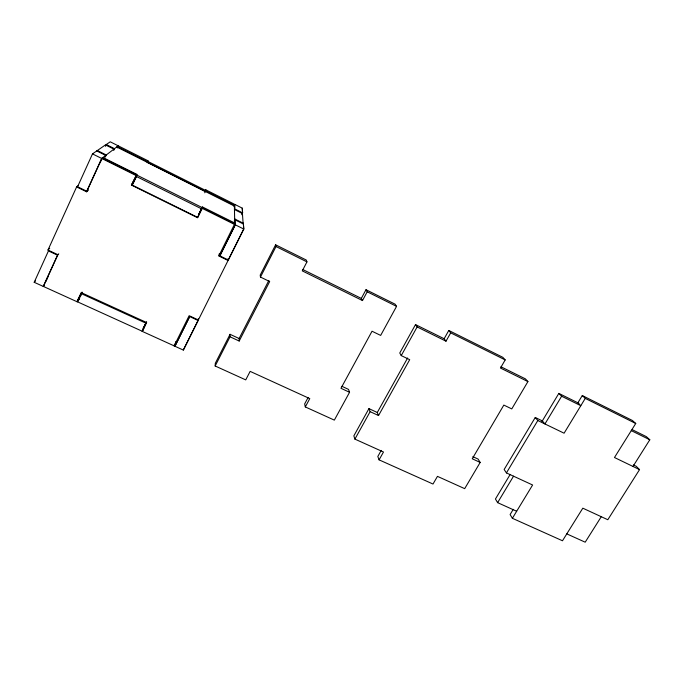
<?xml version="1.0" encoding="UTF-8"?>
<svg xmlns="http://www.w3.org/2000/svg" width="684" height="684" viewBox="0 0 684 684"><rect width="100%" height="100%" fill="white"/><g stroke="black" fill="none" stroke-linecap="round" stroke-linejoin="round"><path stroke-width="1.03" d="M230.046 336.793L230.055 334.305L239.126 338.52L239.195 341.042L230.046 336.793L215.169 366L245.736 379.885L250.147 371.369L309.775 398.618L305.303 406.937L334.339 420.121L349.558 392.291L348.532 389.393L341.914 386.315M145.29 324.549L142.34 331.424L174.163 345.882L189.152 315.7L198.36 319.975L228.063 260.484L228.097 258.629M215.169 366L215.315 363.264L230.055 334.305M175.865 341.521L174.95 346.266L183.338 350.08L198.103 320.497L198.317 318.727M202.225 208.389L202.498 206.987L234.441 222.873L234.467 224.403L202.225 208.389L197.65 217.768L131.422 185.09L136.834 174.343L103.087 157.568L101.839 158.517L86.637 191.802L76.617 186.929L47.965 250.062L57.918 254.687L43.408 286.451L76.984 301.712L81.781 292.248M205.645 190.947L205.858 189.853L234.099 204.046L234.125 205.251L205.645 190.947L204.747 192.794M133.474 182.816L137.014 175.232L132.063 184.996L197.625 217.358L202.011 207.526L198.864 213.998M174.163 345.882L174.505 344.163M82.251 292.205L77.506 301.824L142.212 331.236L146.607 321.668M142.212 331.236L143.546 327.174M44.545 284.852L43.254 286.408L34.2 282.295L48.436 250.942L57.524 255.166L58.739 253.798M113.86 149.121L105.456 144.905L92.494 153.891L77.574 186.749L86.74 191.204L88.279 189.801M105.447 146.308L106.259 144.529L110.252 141.81L118.238 145.829L117.366 147.735M43.254 286.408L57.524 255.166M86.74 191.204L101.694 158.457L118.238 145.829M45.965 281.227L48.042 276.661M100.086 162.749L102.292 157.918L234.74 223.745L218.794 255.978L228.063 260.484M104.797 157.252L105.652 155.379L96.641 150.89M105.404 156.85L106.268 154.969L97.41 150.548M113.698 150.437L114.51 148.667L106.259 144.529M117.494 147.77L118.358 145.889L148 160.783L147.12 162.664M76.984 301.712L81.225 292.615L146.658 322.549L142.34 331.424M136.834 174.343L131.422 185.09M78.951 299.549L79.78 297.762M80.618 295.967L81.875 293.282M204.969 191.691L205.858 189.853M143.46 327.858L145.162 324.37M198.873 214.425L202.498 206.987M233.86 206.277L234.809 204.396L242.256 208.141L242.598 212.869L241.657 214.725M234.236 220.975L235.142 219.188L243.35 223.283L243.769 229.037L228.319 259.98L219.829 255.859L219.949 253.841L219.008 255.756M189.673 316.572L174.933 346.258L189.699 316.581L198.103 320.497M183.321 350.071L198.086 320.488M228.302 259.971L243.752 229.029L243.333 223.275M362.494 300.567L361.323 298.412L365.991 289.717L367.205 291.794L362.494 300.567L302.285 270.881L306.954 261.887L306.27 260.04L275.609 244.812L260.202 275.088L260.467 277.071L269.676 281.543L239.195 341.042M260.467 277.071L276.02 246.531L275.609 244.812M239.126 338.52L268.846 280.457M308.108 397.498L304.662 403.911L305.303 406.937M365.991 289.717L395.087 304.166L396.558 306.364L380.663 335.416L372.028 331.227L340.974 388.298L349.558 392.291M444.138 338.734L448.789 330.466L450.705 332.86L446.002 341.188L444.138 338.734L415.504 324.601L399.764 353.004L401.243 355.594L409.699 359.673L378.543 415.547L377.286 412.486L368.941 408.63L353.85 435.862L354.902 439.111L383.493 452.013L379.073 459.853L432.998 484.033L437.461 476.363L464.684 488.65L480.168 462.435L478.099 459.075L472.858 456.656M354.902 439.111L370.129 411.665L368.941 408.63M401.243 355.594L417.137 326.952L415.504 324.601M377.286 412.486L407.63 357.98M381.227 450.414L377.816 456.467L379.073 459.853M448.789 330.466L502.843 357.33L505.194 359.912L500.466 368.052L527.92 381.595L511.777 408.912L503.834 405.082L472.251 458.784L480.168 462.435M541.899 421.618L558.845 393.394L561.624 396.233L544.951 423.952L542.344 420.916L535.247 417.488L504.151 469.489L506.425 472.909L532.614 484.999L512.384 518.292L562.487 540.77L582.819 508.178L607.811 519.737L639.54 469.617L636.223 466.283L633.444 464.94M506.425 472.909L537.812 420.515L535.247 417.488M510.196 474.431L495.438 499.012L497.619 502.646L516.642 511.239M497.619 502.646L513.539 476.175M513.274 509.324L510.102 514.556L512.384 518.292M639.54 469.617L614.471 457.511L635.744 423.49L632.409 420.489L582.281 395.557L577.877 402.808L580.793 405.697L561.624 396.233M582.281 395.557L585.247 398.404L564.095 433.203L537.812 420.515M601.27 516.702L585.196 542.19L566.771 533.871M632.982 466.437L649.8 439.778L646.371 436.657L632.101 429.603M77.506 301.824L79.087 299.344M132.063 184.996L133.226 183.526M148 160.783L147.291 161.646L117.383 146.632L118.358 145.889M43.408 286.451L44.58 285.04M34.2 282.295L35.551 280.765M47.965 250.062L49.701 248.258M86.637 191.802L88.022 190.528M76.617 186.929L78.096 185.706M81.328 293.65L146.094 323.258M370.129 411.665L378.543 415.547M218.914 254.166L220.744 255.055M631.264 430.621L649.8 439.778M500.97 366.795L525.398 378.851L527.92 381.595M302.593 269.428L361.323 298.412M417.137 326.952L446.002 341.188M558.845 393.394L578.818 403.269M234.638 219.632L243.153 223.873L242.418 213.528L234.432 209.526M585.247 398.404L635.744 423.49M92.494 153.891L101.694 158.457M101.839 158.517L135.928 175.455M243.769 229.037L235.253 224.805L219.829 255.859L235.279 224.814L235.125 219.179M136.107 176.344L201.729 208.919M450.705 332.86L505.194 359.912M276.02 246.531L306.954 261.887M367.205 291.794L396.558 306.364M116.656 146.957L234.39 206.046L234.74 223.745M242.239 208.133L242.581 212.861L234.894 209.005L234.792 204.388M205.431 190.332L205.209 191.452L147.428 162.45L148.154 161.561L205.431 190.332"/></g></svg>
